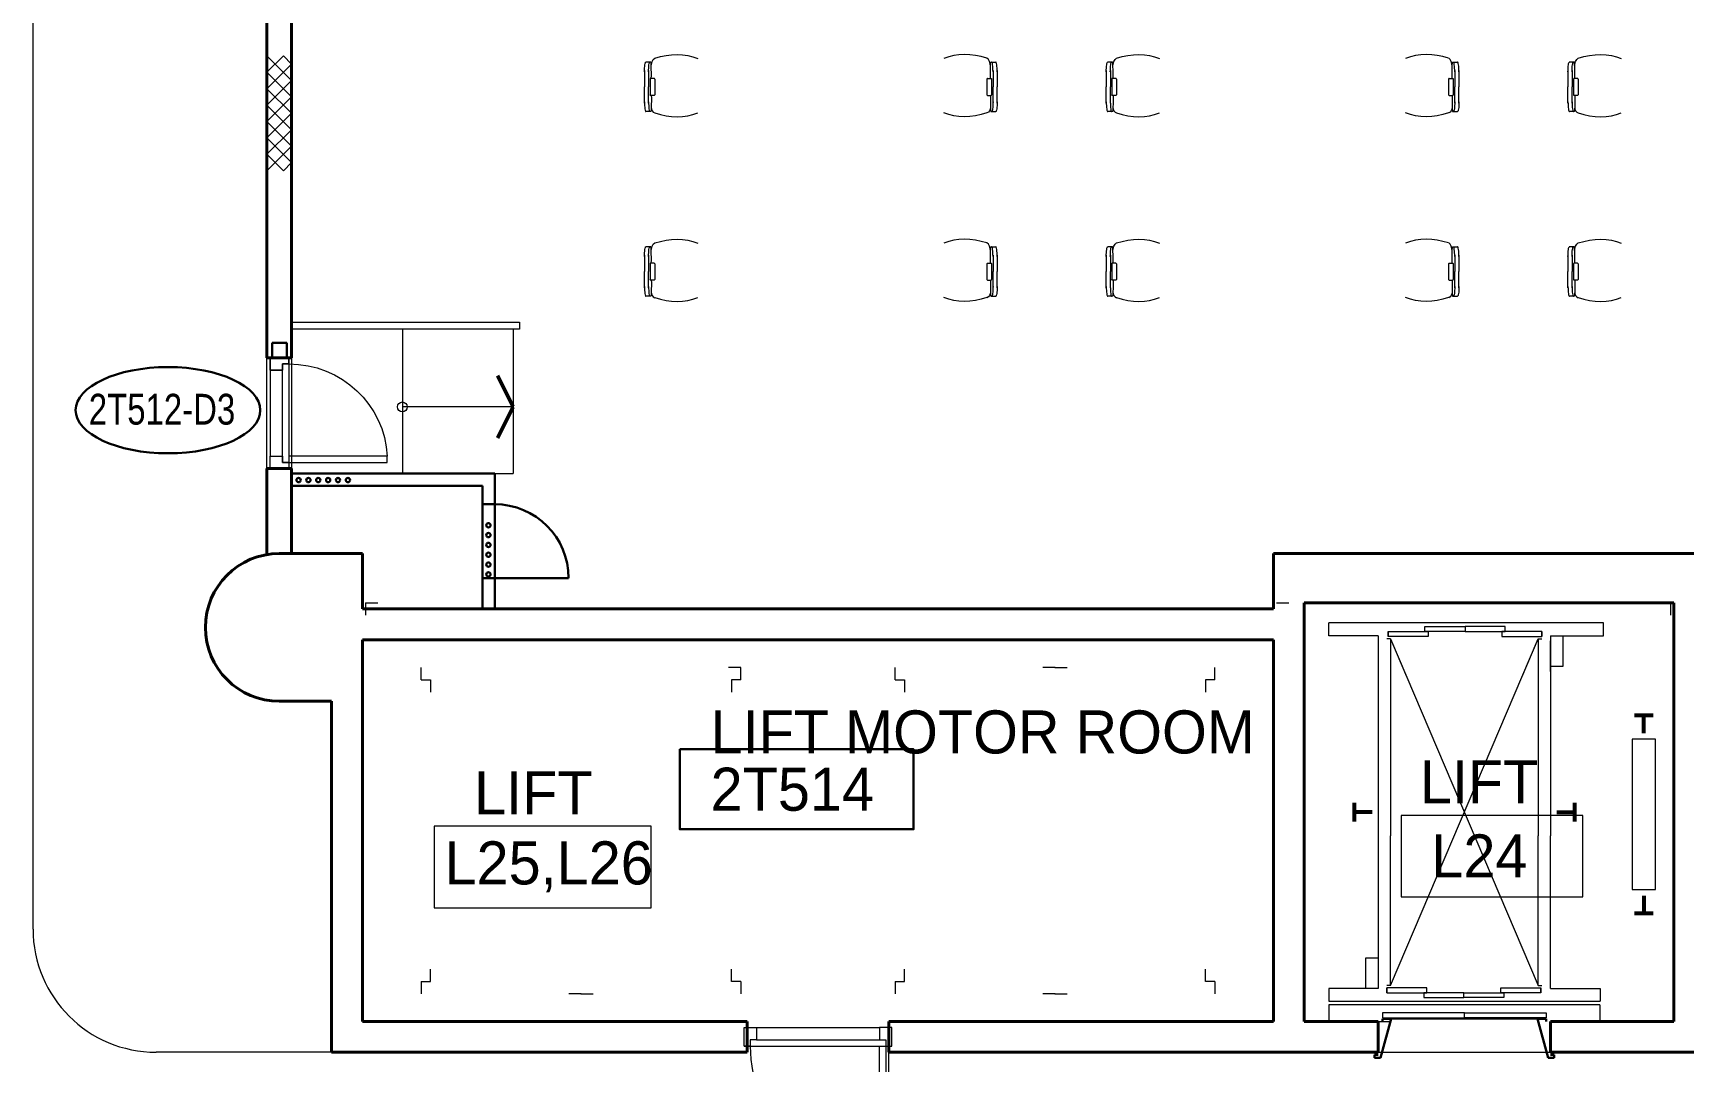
# Model space of a CAD drawing. Header units: metres. Extents: x 1807 to 3745, y 842 to 1968.
# Drawn here: x 3388 to 3401.41, y 1400.47 to 1408.83 of the extents above; entities that cross this region are included whole.
import ezdxf
from ezdxf.enums import TextEntityAlignment as Align

# ---------------------------------------------------------------- set-up
doc = ezdxf.new("R2010")
doc.units = ezdxf.units.M
doc.header["$MEASUREMENT"] = 0
doc.linetypes.add('DGN1', pattern=[7.299439, 0, -7.299439])
doc.linetypes.add('DGN2', pattern=[9.732586, 4.866293, -4.866293])
doc.layers.get('0').update_dxf_attribs({"lineweight": 0})
for name, color, linetype, lineweight in [('Level 1', 7, 'Continuous', 0), ('Level 31', 7, 'Continuous', 0), ('Level 33', 7, 'Continuous', 0), ('Primary Door', 7, 'Continuous', 0), ('TRIRIGA DOOR BOX', 7, 'Continuous', 0)]:
    doc.layers.add(name, color=color, linetype=linetype, lineweight=lineweight)
doc.styles.add('Style-CHAR_FAST_FONT', font='CHAR_FAST_FONT.shx', dxfattribs={"height": 0.2})

# ---------------------------------------------------------------- blocks, each defined once
blk = doc.blocks.new('AnonymusCell_214')
at = {"layer": 'Primary Door', "color": 7, "linetype": 'Continuous', "lineweight": 30}
blk.add_ellipse((0, 0), major_axis=(0.75, 0), ratio=0.466667, dxfattribs=at)
at = {"layer": 'Primary Door', "color": 7, "linetype": 'Continuous', "lineweight": 30, "style": 'Style-CHAR_FAST_FONT', "width": 0.799986}
blk.add_text('2T512-D3', height=0.25, dxfattribs=at).set_placement((-0.643, 0.133), align=Align.TOP_LEFT)
blk = doc.blocks.new('RFNUM3_12')
at = {"layer": 'Level 33', "color": 7, "linetype": 'Continuous', "lineweight": 13, "extrusion": (0, 0, -1)}
blk.add_lwpolyline([(0.003169, -0.00221), (-0.006681, -0.00221), (-0.006681, 0.00221), (0.003169, 0.00221)], close=True, dxfattribs=at)
at = {"layer": 'Level 33', "color": 7, "linetype": 'Continuous', "lineweight": 13, "insert": (-0.00153, 0.000013), "char_height": 0.0023333, "width": 0.00681076, "attachment_point": 4, "line_spacing_factor": 0.25, "style": 'Style-CHAR_FAST_FONT'}
blk.add_mtext('L24', dxfattribs=at)
blk = doc.blocks.new('AnonymusCell_362')
at = {"layer": 'Level 33', "color": 7, "linetype": 'Continuous', "lineweight": 13, "extrusion": (0, 0, -1)}
blk.add_lwpolyline([(0.881, -0.333), (-0.881, -0.333), (-0.881, 0.33), (0.881, 0.33)], close=True, dxfattribs=at)
at = {"layer": 'Level 33', "color": 7, "linetype": 'Continuous', "lineweight": 13, "insert": (-0.796, 0), "char_height": 0.35, "width": 2.54949, "attachment_point": 4, "line_spacing_factor": 0.25, "style": 'Style-CHAR_FAST_FONT'}
blk.add_mtext('L25,L26', dxfattribs=at)

msp = doc.modelspace()

# ---------------------------------------------------------------- linework, layer by layer
at = {"layer": 'Level 1', "color": 7, "linetype": 'Continuous', "lineweight": 0}
for p, q in [((3388, 1401.55), (3388, 1415.9)), ((3390.1, 1415.408), (3390.1, 1404.6)), ((3389.9, 1408.509), (3390.033, 1408.642)), ((3390.1, 1408.442), (3389.9, 1408.642)), ((3390.1, 1408.575), (3389.9, 1408.375)), ((3390.033, 1408.642), (3390.1, 1408.575)), ((3393.017, 1408.59), (3392.977, 1408.59)), ((3395.779, 1408.59), (3395.82, 1408.59)), ((3396.767, 1408.59), (3396.727, 1408.59)), ((3399.529, 1408.59), (3399.57, 1408.59)), ((3400.517, 1408.59), (3400.477, 1408.59)), ((3390.1, 1408.309), (3389.9, 1408.509)), ((3389.9, 1408.242), (3390.1, 1408.442)), ((3392.966, 1408.523), (3392.966, 1408.39)), ((3393, 1408.523), (3393, 1408.39)), ((3393.012, 1408.453), (3393.012, 1408.326)), ((3393.044, 1408.458), (3393.014, 1408.458)), ((3393.049, 1408.453), (3393.049, 1408.326)), ((3395.747, 1408.453), (3395.747, 1408.326)), ((3395.752, 1408.458), (3395.782, 1408.458)), ((3395.784, 1408.453), (3395.784, 1408.326)), ((3395.797, 1408.523), (3395.797, 1408.39)), ((3395.83, 1408.523), (3395.83, 1408.39)), ((3396.716, 1408.523), (3396.716, 1408.39)), ((3396.75, 1408.523), (3396.75, 1408.39)), ((3396.762, 1408.453), (3396.762, 1408.326)), ((3396.794, 1408.458), (3396.764, 1408.458)), ((3396.799, 1408.453), (3396.799, 1408.326)), ((3399.497, 1408.453), (3399.497, 1408.326)), ((3399.502, 1408.458), (3399.532, 1408.458)), ((3399.534, 1408.453), (3399.534, 1408.326)), ((3399.547, 1408.523), (3399.547, 1408.39)), ((3399.58, 1408.523), (3399.58, 1408.39)), ((3400.466, 1408.523), (3400.466, 1408.39)), ((3400.5, 1408.523), (3400.5, 1408.39)), ((3400.512, 1408.453), (3400.512, 1408.326)), ((3400.544, 1408.458), (3400.514, 1408.458)), ((3400.549, 1408.453), (3400.549, 1408.326)), ((3389.9, 1408.375), (3390.1, 1408.175)), ((3389.9, 1408.109), (3390.1, 1408.309)), ((3392.966, 1408.257), (3392.966, 1408.39)), ((3393, 1408.257), (3393, 1408.39)), ((3393.044, 1408.321), (3393.014, 1408.321)), ((3395.752, 1408.321), (3395.782, 1408.321)), ((3395.797, 1408.257), (3395.797, 1408.39)), ((3395.83, 1408.257), (3395.83, 1408.39)), ((3396.716, 1408.257), (3396.716, 1408.39)), ((3396.75, 1408.257), (3396.75, 1408.39)), ((3396.794, 1408.321), (3396.764, 1408.321)), ((3399.502, 1408.321), (3399.532, 1408.321)), ((3399.547, 1408.257), (3399.547, 1408.39)), ((3399.58, 1408.257), (3399.58, 1408.39)), ((3400.466, 1408.257), (3400.466, 1408.39)), ((3400.5, 1408.257), (3400.5, 1408.39)), ((3400.544, 1408.321), (3400.514, 1408.321)), ((3390.1, 1408.042), (3389.9, 1408.242)), ((3390.1, 1408.175), (3389.9, 1407.975)), ((3393.017, 1408.19), (3392.977, 1408.19)), ((3395.779, 1408.19), (3395.82, 1408.19)), ((3396.767, 1408.19), (3396.727, 1408.19)), ((3399.529, 1408.19), (3399.57, 1408.19)), ((3400.517, 1408.19), (3400.477, 1408.19)), ((3390.1, 1407.909), (3389.9, 1408.109)), ((3389.9, 1407.842), (3390.1, 1408.042)), ((3389.9, 1407.975), (3390.1, 1407.775)), ((3389.9, 1407.709), (3390.1, 1407.909)), ((3390.033, 1407.709), (3389.9, 1407.842)), ((3390.1, 1407.775), (3390.033, 1407.709)), ((3393.017, 1407.09), (3392.977, 1407.09)), ((3395.779, 1407.09), (3395.82, 1407.09)), ((3396.767, 1407.09), (3396.727, 1407.09)), ((3399.529, 1407.09), (3399.57, 1407.09)), ((3400.517, 1407.09), (3400.477, 1407.09)), ((3392.966, 1407.023), (3392.966, 1406.89)), ((3393, 1407.023), (3393, 1406.89)), ((3393.012, 1406.953), (3393.012, 1406.826)), ((3393.044, 1406.958), (3393.014, 1406.958)), ((3393.049, 1406.953), (3393.049, 1406.826)), ((3395.747, 1406.953), (3395.747, 1406.826)), ((3395.752, 1406.958), (3395.782, 1406.958)), ((3395.784, 1406.953), (3395.784, 1406.826)), ((3395.797, 1407.023), (3395.797, 1406.89)), ((3395.83, 1407.023), (3395.83, 1406.89)), ((3396.716, 1407.023), (3396.716, 1406.89)), ((3396.75, 1407.023), (3396.75, 1406.89)), ((3396.762, 1406.953), (3396.762, 1406.826)), ((3396.794, 1406.958), (3396.764, 1406.958)), ((3396.799, 1406.953), (3396.799, 1406.826)), ((3399.497, 1406.953), (3399.497, 1406.826)), ((3399.502, 1406.958), (3399.532, 1406.958)), ((3399.534, 1406.953), (3399.534, 1406.826)), ((3399.547, 1407.023), (3399.547, 1406.89)), ((3399.58, 1407.023), (3399.58, 1406.89)), ((3400.466, 1407.023), (3400.466, 1406.89)), ((3400.5, 1407.023), (3400.5, 1406.89)), ((3400.512, 1406.953), (3400.512, 1406.826)), ((3400.544, 1406.958), (3400.514, 1406.958)), ((3400.549, 1406.953), (3400.549, 1406.826)), ((3392.966, 1406.757), (3392.966, 1406.89)), ((3393, 1406.757), (3393, 1406.89)), ((3393.044, 1406.821), (3393.014, 1406.821)), ((3395.752, 1406.821), (3395.782, 1406.821)), ((3395.797, 1406.757), (3395.797, 1406.89)), ((3395.83, 1406.757), (3395.83, 1406.89)), ((3396.716, 1406.757), (3396.716, 1406.89)), ((3396.75, 1406.757), (3396.75, 1406.89)), ((3396.794, 1406.821), (3396.764, 1406.821)), ((3399.502, 1406.821), (3399.532, 1406.821)), ((3399.547, 1406.757), (3399.547, 1406.89)), ((3399.58, 1406.757), (3399.58, 1406.89)), ((3400.466, 1406.757), (3400.466, 1406.89)), ((3400.5, 1406.757), (3400.5, 1406.89)), ((3400.544, 1406.821), (3400.514, 1406.821)), ((3393.017, 1406.69), (3392.977, 1406.69)), ((3395.779, 1406.69), (3395.82, 1406.69)), ((3396.767, 1406.69), (3396.727, 1406.69)), ((3399.529, 1406.69), (3399.57, 1406.69)), ((3400.517, 1406.69), (3400.477, 1406.69)), ((3391, 1406.421), (3391, 1405.25)), ((3391.9, 1406.421), (3391.9, 1405.25)), ((3389.9, 1405.29), (3389.9, 1406.19)), ((3390.077, 1406.19), (3389.927, 1406.19)), ((3389.927, 1406.19), (3389.927, 1406.09)), ((3389.927, 1406.19), (3390.077, 1406.19)), ((3389.927, 1406.09), (3389.927, 1406.19)), ((3390.027, 1406.09), (3390.027, 1406.14)), ((3390.027, 1406.14), (3390.077, 1406.14)), ((3390.077, 1406.14), (3390.027, 1406.14)), ((3390.027, 1406.14), (3390.027, 1406.09)), ((3390.027, 1405.34), (3390.027, 1406.14)), ((3390.027, 1406.14), (3390.077, 1406.14)), ((3390.077, 1406.14), (3390.077, 1406.19)), ((3390.077, 1406.19), (3390.077, 1406.14)), ((3390.077, 1406.14), (3390.077, 1405.34)), ((3389.927, 1406.09), (3389.927, 1405.39)), ((3389.927, 1406.09), (3390.027, 1406.09)), ((3390.027, 1406.09), (3389.927, 1406.09)), ((3391.9, 1405.791), (3391, 1405.791)), ((3389.927, 1405.29), (3389.927, 1405.39)), ((3389.927, 1405.39), (3390.027, 1405.39)), ((3389.927, 1405.39), (3390.027, 1405.39)), ((3389.927, 1405.29), (3389.927, 1405.39)), ((3390.027, 1405.39), (3390.027, 1405.34)), ((3390.027, 1405.39), (3390.027, 1405.34)), ((3390.027, 1405.34), (3390.077, 1405.34)), ((3390.027, 1405.34), (3390.077, 1405.34)), ((3390.077, 1405.34), (3390.027, 1405.34)), ((3390.877, 1405.39), (3390.077, 1405.39)), ((3390.077, 1405.39), (3390.077, 1405.34)), ((3390.077, 1405.34), (3390.077, 1405.29)), ((3390.077, 1405.34), (3390.877, 1405.34)), ((3390.077, 1405.34), (3390.077, 1405.29)), ((3390.877, 1405.34), (3390.877, 1405.39)), ((3390.077, 1405.29), (3389.927, 1405.29)), ((3390.077, 1405.29), (3389.927, 1405.29)), ((3391.75, 1405.25), (3391.9, 1405.25)), ((3390, 1404.6), (3390.1, 1404.6)), ((3400.756, 1404.036), (3398.525, 1404.036)), ((3398.525, 1403.932), (3398.525, 1404.036)), ((3399.305, 1403.967), (3399.305, 1404.007)), ((3399.305, 1404.007), (3399.63, 1404.007)), ((3399.955, 1404.007), (3399.63, 1404.007)), ((3399.63, 1404.007), (3399.63, 1403.967)), ((3399.63, 1404.007), (3399.63, 1403.967)), ((3399.955, 1403.967), (3399.955, 1404.007)), ((3400.756, 1403.932), (3400.756, 1404.036)), ((3398.925, 1403.932), (3398.525, 1403.932)), ((3398.925, 1403.932), (3398.925, 1401.067)), ((3398.925, 1403.892), (3398.925, 1403.601)), ((3399.025, 1403.907), (3398.996, 1403.907)), ((3399.005, 1403.967), (3399.005, 1403.927)), ((3399.005, 1403.927), (3399.005, 1403.967)), ((3399.005, 1403.967), (3399.33, 1403.967)), ((3399.33, 1403.927), (3399.005, 1403.927)), ((3399.025, 1403.907), (3399.025, 1402.307)), ((3399.025, 1401.092), (3400.225, 1403.907)), ((3399.025, 1403.907), (3400.225, 1401.092)), ((3399.025, 1403.907), (3399.025, 1403.601)), ((3399.025, 1403.907), (3399.156, 1403.601)), ((3399.63, 1403.967), (3399.305, 1403.967)), ((3399.33, 1403.967), (3399.33, 1403.927)), ((3399.63, 1403.967), (3399.955, 1403.967)), ((3399.93, 1403.967), (3399.93, 1403.927)), ((3400.255, 1403.967), (3399.93, 1403.967)), ((3399.93, 1403.927), (3400.255, 1403.927)), ((3400.094, 1403.601), (3400.225, 1403.907)), ((3400.225, 1403.907), (3400.225, 1402.307)), ((3400.225, 1403.907), (3400.225, 1403.601)), ((3400.225, 1403.907), (3400.254, 1403.907)), ((3400.255, 1403.967), (3400.255, 1403.927)), ((3400.255, 1403.927), (3400.255, 1403.967)), ((3400.325, 1403.932), (3400.325, 1402.307)), ((3400.325, 1403.932), (3400.425, 1403.932)), ((3400.325, 1403.642), (3400.325, 1403.892)), ((3400.425, 1403.932), (3400.425, 1403.682)), ((3400.425, 1403.932), (3400.756, 1403.932)), ((3400.425, 1403.682), (3400.325, 1403.682)), ((3400.325, 1403.642), (3400.325, 1403.601)), ((3390, 1403.4), (3390.425, 1403.4)), ((3390.425, 1403.4), (3390.425, 1400.55)), ((3401.177, 1403.091), (3400.988, 1403.091)), ((3400.988, 1403.091), (3400.988, 1401.871)), ((3401.177, 1401.871), (3401.177, 1403.091)), ((3399.025, 1401.092), (3399.025, 1402.307)), ((3400.225, 1401.092), (3400.225, 1402.307)), ((3400.325, 1401.067), (3400.325, 1402.307)), ((3400.988, 1401.871), (3401.177, 1401.871)), ((3398.825, 1401.317), (3398.925, 1401.317)), ((3398.825, 1401.067), (3398.825, 1401.317)), ((3398.925, 1401.357), (3398.925, 1401.067)), ((3398.925, 1401.357), (3398.925, 1401.107)), ((3398.925, 1401.067), (3398.525, 1401.067)), ((3398.525, 1401.067), (3398.525, 1400.964)), ((3398.925, 1401.067), (3398.825, 1401.067)), ((3398.995, 1401.032), (3398.995, 1401.073)), ((3399.32, 1401.073), (3398.995, 1401.073)), ((3398.995, 1401.073), (3398.995, 1401.033)), ((3399.025, 1401.092), (3398.996, 1401.092)), ((3399.32, 1401.033), (3399.32, 1401.073)), ((3399.92, 1401.033), (3399.92, 1401.073)), ((3399.92, 1401.073), (3400.245, 1401.073)), ((3400.225, 1401.092), (3400.254, 1401.092)), ((3400.245, 1401.032), (3400.245, 1401.073)), ((3400.245, 1401.073), (3400.245, 1401.033)), ((3400.325, 1401.067), (3400.727, 1401.067)), ((3400.727, 1401.067), (3400.727, 1400.964)), ((3398.525, 1400.964), (3400.727, 1400.964)), ((3398.525, 1400.935), (3398.525, 1400.8)), ((3400.725, 1400.935), (3398.525, 1400.935)), ((3398.995, 1401.033), (3399.32, 1401.033)), ((3399.295, 1401.033), (3399.295, 1400.993)), ((3399.62, 1401.033), (3399.295, 1401.033)), ((3399.295, 1400.993), (3399.62, 1400.993)), ((3399.62, 1400.993), (3399.62, 1401.033)), ((3399.62, 1400.993), (3399.62, 1401.033)), ((3399.62, 1401.033), (3399.945, 1401.033)), ((3399.945, 1400.993), (3399.62, 1400.993)), ((3400.245, 1401.033), (3399.92, 1401.033)), ((3399.945, 1401.033), (3399.945, 1400.993)), ((3400.725, 1400.935), (3400.725, 1400.8)), ((3399.625, 1400.87), (3398.96, 1400.87)), ((3398.96, 1400.87), (3398.96, 1400.83)), ((3398.96, 1400.83), (3399.625, 1400.83)), ((3399.03, 1400.82), (3400.22, 1400.82)), ((3399.625, 1400.83), (3399.625, 1400.87)), ((3399.625, 1400.87), (3400.29, 1400.87)), ((3399.625, 1400.83), (3399.625, 1400.87)), ((3400.29, 1400.83), (3399.625, 1400.83)), ((3400.29, 1400.87), (3400.29, 1400.83)), ((3393.775, 1400.6), (3393.775, 1400.75)), ((3393.775, 1400.75), (3393.875, 1400.75)), ((3393.775, 1400.75), (3393.875, 1400.75)), ((3393.775, 1400.6), (3393.775, 1400.75)), ((3393.875, 1400.65), (3393.825, 1400.65)), ((3393.825, 1400.65), (3393.825, 1400.6)), ((3393.875, 1400.65), (3393.825, 1400.65)), ((3393.825, 1400.65), (3393.825, 1400.6)), ((3393.875, 1400.75), (3394.875, 1400.75)), ((3393.875, 1400.75), (3393.875, 1400.65)), ((3393.875, 1400.75), (3393.875, 1400.65)), ((3393.875, 1400.65), (3394.875, 1400.65)), ((3394.975, 1400.75), (3394.875, 1400.75)), ((3394.875, 1400.75), (3394.875, 1400.65)), ((3394.875, 1400.75), (3394.875, 1400.65)), ((3394.975, 1400.75), (3394.875, 1400.75)), ((3394.875, 1400.65), (3394.925, 1400.65)), ((3394.875, 1400.65), (3394.925, 1400.65)), ((3394.925, 1400.65), (3394.925, 1400.6)), ((3394.925, 1400.65), (3394.925, 1400.6)), ((3394.975, 1400.6), (3394.975, 1400.75)), ((3394.975, 1400.6), (3394.975, 1400.75)), ((3390.425, 1400.55), (3389, 1400.55)), ((3393.775, 1400.6), (3394.925, 1400.6)), ((3393.825, 1400.6), (3393.775, 1400.6)), ((3393.825, 1400.6), (3393.775, 1400.6)), ((3394.875, 1399.5), (3394.875, 1400.6)), ((3394.875, 1400.6), (3394.925, 1400.6)), ((3394.925, 1400.6), (3394.975, 1400.6)), ((3394.925, 1400.6), (3394.925, 1399.5)), ((3394.925, 1400.6), (3394.975, 1400.6)), ((3394.95, 1399.05), (3394.95, 1400.55)), ((3394.95, 1400.55), (3401.575, 1400.55)), ((3394.95, 1399.075), (3394.95, 1400.55))]:
    msp.add_line(p, q, dxfattribs=at)
at = {"layer": 'Level 1', "color": 7, "linetype": 'Continuous', "lineweight": 40}
for p, q in [((3389.9, 1413.812), (3389.9, 1406.19)), ((3390.1, 1406.19), (3390.1, 1413.812)), ((3389.9, 1406.19), (3390.1, 1406.19)), ((3389.9, 1405.29), (3389.9, 1404.592)), ((3389.9, 1405.29), (3390.1, 1405.29)), ((3390.1, 1404.6), (3390.1, 1405.29)), ((3390.1, 1404.6), (3390.1, 1404.666)), ((3390, 1404.6), (3390.675, 1404.6)), ((3390.675, 1404.6), (3390.675, 1404.15)), ((3398.075, 1404.15), (3398.075, 1404.6)), ((3398.075, 1404.6), (3402, 1404.6)), ((3390.675, 1404.15), (3398.075, 1404.15)), ((3401.325, 1404.2), (3398.325, 1404.2)), ((3398.325, 1404.2), (3398.325, 1400.8)), ((3401.325, 1400.8), (3401.325, 1404.2)), ((3398.075, 1403.9), (3390.675, 1403.9)), ((3390.675, 1403.9), (3390.675, 1400.8)), ((3398.075, 1400.8), (3398.075, 1403.9)), ((3390.425, 1403.4), (3390, 1403.4)), ((3390.425, 1400.55), (3390.425, 1403.4)), ((3390.675, 1400.8), (3393.8, 1400.8)), ((3393.8, 1400.8), (3393.8, 1400.55)), ((3394.95, 1400.8), (3398.075, 1400.8)), ((3394.95, 1400.55), (3394.95, 1400.8)), ((3398.325, 1400.8), (3398.925, 1400.8)), ((3398.925, 1400.8), (3398.925, 1400.55)), ((3400.325, 1400.55), (3400.325, 1400.8)), ((3400.325, 1400.8), (3401.325, 1400.8)), ((3393.8, 1400.55), (3390.425, 1400.55)), ((3398.925, 1400.55), (3394.95, 1400.55)), ((3401.575, 1400.55), (3400.325, 1400.55))]:
    msp.add_line(p, q, dxfattribs=at)
at = {"layer": 'Level 1', "color": 7, "linetype": 'Continuous', "lineweight": 13}
for p, q in [((3390.1, 1406.421), (3390.1, 1406.479)), ((3390.1, 1406.479), (3391.95, 1406.479)), ((3391.95, 1406.421), (3390.1, 1406.421)), ((3391.95, 1406.479), (3391.95, 1406.421))]:
    msp.add_line(p, q, dxfattribs=at)
at = {"layer": 'Level 1', "color": 7, "linetype": 'Continuous', "lineweight": 30}
for p, q in [((3389.942, 1406.31), (3390.062, 1406.31)), ((3389.942, 1406.19), (3389.942, 1406.31)), ((3390.062, 1406.31), (3390.062, 1406.19)), ((3390.062, 1406.19), (3389.942, 1406.19)), ((3391.75, 1405.25), (3390.1, 1405.25)), ((3391.75, 1405.25), (3391.75, 1405)), ((3390.1, 1405.15), (3391.65, 1405.15)), ((3391.65, 1405.15), (3391.65, 1405)), ((3391.75, 1405), (3391.65, 1405)), ((3391.65, 1405), (3391.65, 1404.4)), ((3391.75, 1404.4), (3391.75, 1405)), ((3391.75, 1404.4), (3391.65, 1404.4)), ((3391.65, 1404.4), (3391.65, 1404.15)), ((3391.75, 1404.4), (3391.75, 1404.15)), ((3399.03, 1400.82), (3398.945, 1400.505)), ((3398.96, 1400.8), (3398.96, 1400.82)), ((3398.96, 1400.82), (3399.03, 1400.82)), ((3400.29, 1400.82), (3400.22, 1400.82)), ((3400.22, 1400.82), (3400.305, 1400.505)), ((3400.29, 1400.8), (3400.29, 1400.82)), ((3398.895, 1400.505), (3398.895, 1400.53)), ((3398.895, 1400.53), (3398.925, 1400.53)), ((3400.355, 1400.53), (3400.325, 1400.53)), ((3400.355, 1400.505), (3400.355, 1400.53)), ((3398.945, 1400.505), (3398.895, 1400.505)), ((3400.305, 1400.505), (3400.355, 1400.505))]:
    msp.add_line(p, q, dxfattribs=at)
at = {"layer": 'Level 1', "color": 7, "linetype": 'Continuous', "lineweight": 53}
for p, q in [((3391.9, 1405.791), (3391.774, 1406.044)), ((3391.774, 1405.539), (3391.9, 1405.791)), ((3401.157, 1403.285), (3401.007, 1403.285)), ((3401.082, 1403.141), (3401.082, 1403.285)), ((3398.731, 1402.575), (3398.731, 1402.425)), ((3400.519, 1402.575), (3400.519, 1402.425)), ((3398.875, 1402.5), (3398.731, 1402.5)), ((3400.375, 1402.5), (3400.519, 1402.5)), ((3401.082, 1401.821), (3401.082, 1401.677)), ((3401.157, 1401.677), (3401.007, 1401.677))]:
    msp.add_line(p, q, dxfattribs=at)
at = {"layer": 'Level 1', "color": 7, "linetype": 'DGN2', "lineweight": 30}
msp.add_line((3391.75, 1404.4), (3392.35, 1404.4), dxfattribs=at)
at = {"layer": 'Level 1', "color": 7, "linetype": 'DGN1', "lineweight": 13}
for p, q in [((3390.7, 1404.2), (3390.7, 1403.3)), ((3390.7, 1404.2), (3401.3, 1404.2)), ((3401.3, 1404.2), (3401.3, 1403.3))]:
    msp.add_line(p, q, dxfattribs=at)
at = {"layer": 'Level 1', "color": 7, "linetype": 'DGN1', "lineweight": 0}
for p, q in [((3391.152, 1403.575), (3391.152, 1403.675)), ((3393.748, 1403.675), (3391.152, 1403.675)), ((3393.748, 1403.575), (3393.748, 1403.675)), ((3395.002, 1403.575), (3395.002, 1403.675)), ((3396.302, 1403.675), (3395.002, 1403.675)), ((3396.298, 1403.675), (3397.598, 1403.675)), ((3397.598, 1403.575), (3397.598, 1403.675)), ((3391.152, 1403.575), (3391.227, 1403.575)), ((3391.227, 1403.575), (3391.227, 1402.35)), ((3393.748, 1403.575), (3393.673, 1403.575)), ((3393.673, 1403.575), (3393.673, 1402.35)), ((3395.002, 1403.575), (3395.077, 1403.575)), ((3395.077, 1403.575), (3395.077, 1402.35)), ((3397.598, 1403.575), (3397.523, 1403.575)), ((3397.523, 1403.575), (3397.523, 1402.35)), ((3391.227, 1401.125), (3391.227, 1402.35)), ((3393.673, 1401.125), (3393.673, 1402.35)), ((3395.077, 1401.125), (3395.077, 1402.35)), ((3397.523, 1401.125), (3397.523, 1402.35)), ((3391.152, 1401.125), (3391.152, 1401.025)), ((3391.152, 1401.125), (3391.227, 1401.125)), ((3393.748, 1401.125), (3393.673, 1401.125)), ((3393.748, 1401.125), (3393.748, 1401.025)), ((3395.002, 1401.125), (3395.002, 1401.025)), ((3395.002, 1401.125), (3395.077, 1401.125)), ((3397.598, 1401.125), (3397.523, 1401.125)), ((3397.598, 1401.125), (3397.598, 1401.025)), ((3392.452, 1401.025), (3391.152, 1401.025)), ((3392.448, 1401.025), (3393.748, 1401.025)), ((3396.302, 1401.025), (3395.002, 1401.025)), ((3396.298, 1401.025), (3397.598, 1401.025)), ((3398.925, 1400.8), (3400.325, 1400.8))]:
    msp.add_line(p, q, dxfattribs=at)
at = {"layer": 'Level 1', "color": 7, "linetype": 'Continuous', "lineweight": 0}
msp.add_circle((3391, 1405.791), 0.04, dxfattribs=at)
at = {"layer": 'Level 1', "color": 7, "linetype": 'Continuous', "lineweight": 30}
for centre in [(3390.157, 1405.196), (3390.237, 1405.196), (3390.317, 1405.196), (3390.397, 1405.196), (3390.477, 1405.196), (3390.557, 1405.196), (3391.698, 1404.83), (3391.698, 1404.75), (3391.698, 1404.67), (3391.698, 1404.59), (3391.698, 1404.51), (3391.698, 1404.43)]:
    msp.add_circle(centre, 0.0175, dxfattribs=at)
at = {"layer": 'Level 1', "color": 7, "linetype": 'Continuous', "lineweight": 0}
for centre, radius, start, end in [((3393.044, 1408.453), 0.005, 0, 90), ((3395.752, 1408.453), 0.005, 90, 180), ((3396.794, 1408.453), 0.005, 0, 90), ((3399.502, 1408.453), 0.005, 90, 180), ((3400.544, 1408.453), 0.005, 0, 90), ((3393.044, 1408.326), 0.005, 270, 0), ((3395.752, 1408.326), 0.005, 180, 270), ((3396.794, 1408.326), 0.005, 270, 0), ((3399.502, 1408.326), 0.005, 180, 270), ((3400.544, 1408.326), 0.005, 270, 0), ((3393.044, 1406.953), 0.005, 0, 90), ((3395.752, 1406.953), 0.005, 90, 180), ((3396.794, 1406.953), 0.005, 0, 90), ((3399.502, 1406.953), 0.005, 90, 180), ((3400.544, 1406.953), 0.005, 0, 90), ((3393.044, 1406.826), 0.005, 270, 0), ((3395.752, 1406.826), 0.005, 180, 270), ((3396.794, 1406.826), 0.005, 270, 0), ((3399.502, 1406.826), 0.005, 180, 270), ((3400.544, 1406.826), 0.005, 270, 0), ((3390, 1404), 0.6, 90, 270), ((3389, 1401.55), 1, 180, 270), ((3394.925, 1400.6), 1.1, 180, 267.3974)]:
    msp.add_arc(centre, radius, start, end, dxfattribs=at)
at = {"layer": 'Level 1', "color": 7, "linetype": 'DGN2', "lineweight": 30}
msp.add_arc((3391.75, 1404.4), 0.6, 0, 90, dxfattribs=at)
at = {"layer": 'Level 1', "color": 7, "linetype": 'Continuous', "lineweight": 40}
msp.add_arc((3390, 1404), 0.6, 90, 270, dxfattribs=at)
at = {"layer": 'Level 1', "color": 7, "linetype": 'Continuous', "lineweight": 0, "extrusion": (0, 0, -1)}
for centre, major_axis, ratio, start_param, end_param in [((3392.977, 1408.511), (0, -0.0792), 0.135555, 1.570796, 3.218059), ((3393.01, 1408.511), (0, -0.0792), 0.135555, 1.570796, 3.218059), ((3393.063, 1408.556), (0, 0.0702), 0.602534, -1.570796, -0.332213), ((3393.149, 1408.327), (-0.407, -0.137), 0.724766, 1.570796, 2.447192), ((3395.779, 1408.49), (0, -0.0997), 0.038107, 1.246553, 3.218059), ((3396.727, 1408.511), (0, -0.0792), 0.135555, 1.570796, 3.218059), ((3396.76, 1408.511), (0, -0.0792), 0.135555, 1.570796, 3.218059), ((3396.813, 1408.556), (0, 0.0702), 0.602534, -1.570796, -0.332213), ((3396.899, 1408.327), (-0.407, -0.137), 0.724766, 1.570796, 2.447192), ((3399.529, 1408.49), (0, -0.0997), 0.038107, 1.246553, 3.218059), ((3400.477, 1408.511), (0, -0.0792), 0.135555, 1.570796, 3.218059), ((3400.51, 1408.511), (0, -0.0792), 0.135555, 1.570796, 3.218059), ((3400.563, 1408.556), (0, 0.0702), 0.602534, -1.570796, -0.332213), ((3400.649, 1408.327), (-0.407, -0.137), 0.724766, 1.570796, 2.447192), ((3395.782, 1408.453), (0, -0.005), 0.354, 3.141593, 4.712389), ((3399.532, 1408.453), (0, -0.005), 0.354, 3.141593, 4.712389), ((3393.014, 1408.326), (0, 0.005), 0.354, 3.141593, 4.712389), ((3393.018, 1408.29), (0, 0.0997), 0.038107, 1.246553, 3.218059), ((3396.764, 1408.326), (0, 0.005), 0.354, 3.141593, 4.712389), ((3396.768, 1408.29), (0, 0.0997), 0.038107, 1.246553, 3.218059), ((3400.514, 1408.326), (0, 0.005), 0.354, 3.141593, 4.712389), ((3400.518, 1408.29), (0, 0.0997), 0.038107, 1.246553, 3.218059), ((3395.647, 1408.473), (0.407, 0.137), 0.724766, 1.570796, 2.447192), ((3395.734, 1408.224), (0, 0.0488), 0.866653, 1.570796, 2.809379), ((3395.786, 1408.269), (0, 0.0792), 0.135555, 1.570796, 3.218059), ((3395.82, 1408.269), (0, 0.0792), 0.135555, 1.570796, 3.218059), ((3399.397, 1408.473), (0.407, 0.137), 0.724766, 1.570796, 2.447192), ((3399.484, 1408.224), (0, 0.0488), 0.866653, 1.570796, 2.809379), ((3399.536, 1408.269), (0, 0.0792), 0.135555, 1.570796, 3.218059), ((3399.57, 1408.269), (0, 0.0792), 0.135555, 1.570796, 3.218059), ((3392.977, 1407.011), (0, -0.0792), 0.135555, 1.570796, 3.218059), ((3393.01, 1407.011), (0, -0.0792), 0.135555, 1.570796, 3.218059), ((3393.063, 1407.056), (0, 0.0702), 0.602534, -1.570796, -0.332213), ((3393.149, 1406.827), (-0.407, -0.137), 0.724766, 1.570796, 2.447192), ((3395.779, 1406.99), (0, -0.0997), 0.038107, 1.246553, 3.218059), ((3396.727, 1407.011), (0, -0.0792), 0.135555, 1.570796, 3.218059), ((3396.76, 1407.011), (0, -0.0792), 0.135555, 1.570796, 3.218059), ((3396.813, 1407.056), (0, 0.0702), 0.602534, -1.570796, -0.332213), ((3396.899, 1406.827), (-0.407, -0.137), 0.724766, 1.570796, 2.447192), ((3399.529, 1406.99), (0, -0.0997), 0.038107, 1.246553, 3.218059), ((3400.477, 1407.011), (0, -0.0792), 0.135555, 1.570796, 3.218059), ((3400.51, 1407.011), (0, -0.0792), 0.135555, 1.570796, 3.218059), ((3400.563, 1407.056), (0, 0.0702), 0.602534, -1.570796, -0.332213), ((3400.649, 1406.827), (-0.407, -0.137), 0.724766, 1.570796, 2.447192), ((3395.782, 1406.953), (0, -0.005), 0.354, 3.141593, 4.712389), ((3399.532, 1406.953), (0, -0.005), 0.354, 3.141593, 4.712389), ((3393.014, 1406.826), (0, 0.005), 0.354, 3.141593, 4.712389), ((3393.018, 1406.79), (0, 0.0997), 0.038107, 1.246553, 3.218059), ((3396.764, 1406.826), (0, 0.005), 0.354, 3.141593, 4.712389), ((3396.768, 1406.79), (0, 0.0997), 0.038107, 1.246553, 3.218059), ((3400.514, 1406.826), (0, 0.005), 0.354, 3.141593, 4.712389), ((3400.518, 1406.79), (0, 0.0997), 0.038107, 1.246553, 3.218059), ((3395.647, 1406.973), (0.407, 0.137), 0.724766, 1.570796, 2.447192), ((3395.734, 1406.724), (0, 0.0488), 0.866653, 1.570796, 2.809379), ((3395.786, 1406.769), (0, 0.0792), 0.135555, 1.570796, 3.218059), ((3395.82, 1406.769), (0, 0.0792), 0.135555, 1.570796, 3.218059), ((3399.397, 1406.973), (0.407, 0.137), 0.724766, 1.570796, 2.447192), ((3399.484, 1406.724), (0, 0.0488), 0.866653, 1.570796, 2.809379), ((3399.536, 1406.769), (0, 0.0792), 0.135555, 1.570796, 3.218059), ((3399.57, 1406.769), (0, 0.0792), 0.135555, 1.570796, 3.218059), ((3390.077, 1405.354), (0.8, 0), 0.982543, -1.570796, -0.045423)]:
    msp.add_ellipse(centre, major_axis=major_axis, ratio=ratio, start_param=start_param, end_param=end_param, dxfattribs=at)
at = {"layer": 'Level 1', "color": 7, "linetype": 'Continuous', "lineweight": 0}
for centre, major_axis, ratio, start_param, end_param in [((3393.018, 1408.49), (0, 0.0997), 0.038107, 4.388145, 6.359652), ((3395.647, 1408.327), (-0.407, 0.137), 0.724766, 4.712389, 5.588784), ((3395.734, 1408.556), (0, -0.0702), 0.602534, 1.570796, 2.809379), ((3395.786, 1408.511), (0, 0.0792), 0.135555, 4.712389, 6.359652), ((3395.82, 1408.511), (0, 0.0792), 0.135555, 4.712389, 6.359652), ((3396.768, 1408.49), (0, 0.0997), 0.038107, 4.388145, 6.359652), ((3399.397, 1408.327), (-0.407, 0.137), 0.724766, 4.712389, 5.588784), ((3399.484, 1408.556), (0, -0.0702), 0.602534, 1.570796, 2.809379), ((3399.536, 1408.511), (0, 0.0792), 0.135555, 4.712389, 6.359652), ((3399.57, 1408.511), (0, 0.0792), 0.135555, 4.712389, 6.359652), ((3400.518, 1408.49), (0, 0.0997), 0.038107, 4.388145, 6.359652), ((3393.014, 1408.453), (0, 0.005), 0.354, 0, 1.570796), ((3396.764, 1408.453), (0, 0.005), 0.354, 0, 1.570796), ((3400.514, 1408.453), (0, 0.005), 0.354, 0, 1.570796), ((3395.779, 1408.29), (0, -0.0997), 0.038107, 4.388145, 6.359652), ((3395.782, 1408.326), (0, -0.005), 0.354, 0, 1.570796), ((3399.529, 1408.29), (0, -0.0997), 0.038107, 4.388145, 6.359652), ((3399.532, 1408.326), (0, -0.005), 0.354, 0, 1.570796), ((3392.977, 1408.269), (0, -0.0792), 0.135555, 4.712389, 6.359652), ((3393.01, 1408.269), (0, -0.0792), 0.135555, 4.712389, 6.359652), ((3393.063, 1408.224), (0, -0.0488), 0.866653, 4.712389, 5.950972), ((3393.149, 1408.473), (0.407, -0.137), 0.724766, 4.712389, 5.588784), ((3396.727, 1408.269), (0, -0.0792), 0.135555, 4.712389, 6.359652), ((3396.76, 1408.269), (0, -0.0792), 0.135555, 4.712389, 6.359652), ((3396.813, 1408.224), (0, -0.0488), 0.866653, 4.712389, 5.950972), ((3396.899, 1408.473), (0.407, -0.137), 0.724766, 4.712389, 5.588784), ((3400.477, 1408.269), (0, -0.0792), 0.135555, 4.712389, 6.359652), ((3400.51, 1408.269), (0, -0.0792), 0.135555, 4.712389, 6.359652), ((3400.563, 1408.224), (0, -0.0488), 0.866653, 4.712389, 5.950972), ((3400.649, 1408.473), (0.407, -0.137), 0.724766, 4.712389, 5.588784), ((3393.018, 1406.99), (0, 0.0997), 0.038107, 4.388145, 6.359652), ((3395.647, 1406.827), (-0.407, 0.137), 0.724766, 4.712389, 5.588784), ((3395.734, 1407.056), (0, -0.0702), 0.602534, 1.570796, 2.809379), ((3395.786, 1407.011), (0, 0.0792), 0.135555, 4.712389, 6.359652), ((3395.82, 1407.011), (0, 0.0792), 0.135555, 4.712389, 6.359652), ((3396.768, 1406.99), (0, 0.0997), 0.038107, 4.388145, 6.359652), ((3399.397, 1406.827), (-0.407, 0.137), 0.724766, 4.712389, 5.588784), ((3399.484, 1407.056), (0, -0.0702), 0.602534, 1.570796, 2.809379), ((3399.536, 1407.011), (0, 0.0792), 0.135555, 4.712389, 6.359652), ((3399.57, 1407.011), (0, 0.0792), 0.135555, 4.712389, 6.359652), ((3400.518, 1406.99), (0, 0.0997), 0.038107, 4.388145, 6.359652), ((3393.014, 1406.953), (0, 0.005), 0.354, 0, 1.570796), ((3396.764, 1406.953), (0, 0.005), 0.354, 0, 1.570796), ((3400.514, 1406.953), (0, 0.005), 0.354, 0, 1.570796), ((3395.779, 1406.79), (0, -0.0997), 0.038107, 4.388145, 6.359652), ((3395.782, 1406.826), (0, -0.005), 0.354, 0, 1.570796), ((3399.529, 1406.79), (0, -0.0997), 0.038107, 4.388145, 6.359652), ((3399.532, 1406.826), (0, -0.005), 0.354, 0, 1.570796), ((3392.977, 1406.769), (0, -0.0792), 0.135555, 4.712389, 6.359652), ((3393.01, 1406.769), (0, -0.0792), 0.135555, 4.712389, 6.359652), ((3393.063, 1406.724), (0, -0.0488), 0.866653, 4.712389, 5.950972), ((3393.149, 1406.973), (0.407, -0.137), 0.724766, 4.712389, 5.588784), ((3396.727, 1406.769), (0, -0.0792), 0.135555, 4.712389, 6.359652), ((3396.76, 1406.769), (0, -0.0792), 0.135555, 4.712389, 6.359652), ((3396.813, 1406.724), (0, -0.0488), 0.866653, 4.712389, 5.950972), ((3396.899, 1406.973), (0.407, -0.137), 0.724766, 4.712389, 5.588784), ((3400.477, 1406.769), (0, -0.0792), 0.135555, 4.712389, 6.359652), ((3400.51, 1406.769), (0, -0.0792), 0.135555, 4.712389, 6.359652), ((3400.563, 1406.724), (0, -0.0488), 0.866653, 4.712389, 5.950972), ((3400.649, 1406.973), (0.407, -0.137), 0.724766, 4.712389, 5.588784)]:
    msp.add_ellipse(centre, major_axis=major_axis, ratio=ratio, start_param=start_param, end_param=end_param, dxfattribs=at)
at = {"layer": 'TRIRIGA DOOR BOX', "color": 251, "linetype": 'Continuous', "lineweight": 30, "true_color": 0x555555}
msp.add_lwpolyline([(3393.252, 1403.011), (3395.152, 1403.011), (3395.152, 1402.361), (3393.252, 1402.361)], close=True, dxfattribs=at)

# ---------------------------------------------------------------- block references
at = {"color": 7, "linetype": 'Continuous', "lineweight": 0}
for name, p in [('AnonymusCell_214', (3389.096, 1405.764)), ('AnonymusCell_362', (3392.138, 1402.055))]:
    msp.add_blockref(name, p, dxfattribs=at)
at = {"color": 7, "linetype": 'Continuous', "lineweight": 13, "xscale": 150, "yscale": 150, "zscale": 150}
msp.add_blockref('RFNUM3_12', (3399.586, 1402.142), dxfattribs=at)

# ---------------------------------------------------------------- texts
at = {"layer": 'Level 31', "color": 7, "linetype": 'Continuous', "lineweight": 30, "style": 'Style-CHAR_FAST_FONT'}
for s, p in [('LIFT MOTOR ROOM', (3393.503, 1403.151)), ('LIFT', (3399.263, 1402.746)), ('LIFT', (3391.582, 1402.657))]:
    msp.add_text(s, height=0.35, dxfattribs=at).set_placement(p, align=Align.MIDDLE_LEFT)
at = {"layer": 'Level 33', "color": 7, "linetype": 'Continuous', "lineweight": 30, "style": 'Style-CHAR_FAST_FONT'}
msp.add_text('2T514', height=0.35, dxfattribs=at).set_placement((3393.503, 1402.686), align=Align.MIDDLE_LEFT)

doc.saveas('drawing.dxf')
